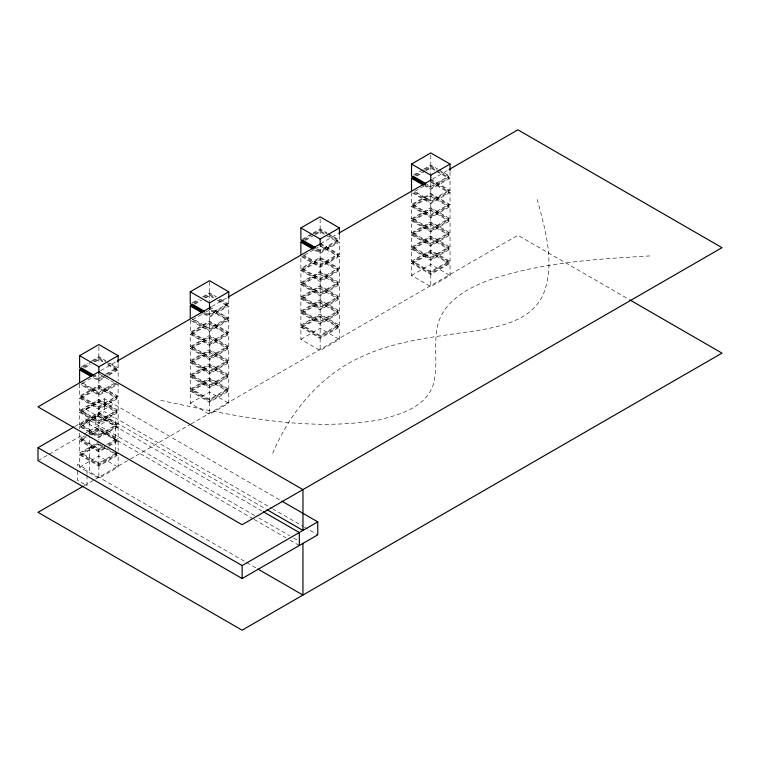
<?xml version="1.0" encoding="UTF-8"?>
<svg xmlns="http://www.w3.org/2000/svg" width="760" height="760" viewBox="0 0 760 760"><rect width="100%" height="100%" fill="white"/><g stroke="black" fill="none" stroke-linecap="round" stroke-linejoin="round"><path stroke-width="0.57" stroke-dasharray="3.8 2.85" d="M272.678 453.378C290.149 411.616 321.176 374.3 363.27 355.946C399.342 339.606 439.261 336.414 477.897 330.448C501.961 326.363 530.328 319.903 542.488 296.201C555.987 265.231 545.509 230.46 537.253 199.538M81.643 366.671L87.723 363.156M91.779 360.81L98.876 356.716L105.972 360.81M192.28 302.793L198.36 299.278M202.416 296.941L209.513 292.837L216.609 296.941M301.901 239.505L312.037 233.652M313.053 233.064L320.15 228.969L327.247 233.064M413.544 175.047L422.674 169.774M423.69 169.185L430.787 165.091L437.883 169.185M83.125 366.7L91.988 361.589M92.967 361.019L98.876 357.608L105.773 361.589M193.762 302.822L199.671 299.411M203.604 297.141L209.513 293.731L215.422 297.141M303.411 239.523L312.274 234.403M313.253 233.833L320.15 229.852L327.037 233.833M415.026 175.075L420.935 171.665M424.878 169.394L430.787 165.984L436.696 169.394M83.666 367.526L89.756 364.012M93.812 361.665L98.876 358.739L103.949 361.665M194.303 303.648L200.393 300.133M204.44 297.797L209.513 294.87L214.586 297.797M304.94 239.77L311.02 236.265M315.077 233.918L320.15 230.993L325.213 233.918M415.577 175.902L424.697 170.63M425.714 170.041L430.787 167.114L435.851 170.041M85.091 367.593L91.001 364.183M94.943 361.902L98.876 359.632L102.819 361.902M194.74 304.285L201.637 300.305M205.57 298.034L209.513 295.754L213.456 298.034M305.377 240.407L314.241 235.296M315.229 234.726L320.15 231.885L325.071 234.726M417.002 175.968L424.878 171.418M425.866 170.848L430.787 168.007L435.708 170.848M100.681 370.69L116.099 361.788M211.669 306.613L227.164 297.663M320.587 243.722L338.058 233.643M432.335 179.218L448.01 170.155M82.137 383.477L95.921 375.516M201.637 314.488L191.786 320.169L209.513 330.401L227.24 320.169L227.24 318.145L209.513 307.914M205.57 312.217L209.513 309.938L227.24 320.169M304.399 255.16L315.229 248.909M316.207 248.34L318.183 247.199M423.89 186.171L413.06 192.423L430.787 202.654L448.505 192.423L448.505 190.399L430.787 180.167M101.83 376.361L98.876 378.072L94.943 375.791M105.773 374.091L116.603 367.84L116.603 369.863L108.727 374.414M204.592 313.376L209.513 316.217L227.24 305.985L227.24 303.962L209.513 314.194L205.57 311.923M316.207 250.069L320.15 252.348L337.867 242.117L337.867 240.084L320.15 250.315L316.207 248.045M424.878 185.06L430.787 188.47L448.505 178.239L448.505 176.215L430.787 186.447L426.844 184.167M105.972 374.86L98.876 378.955L94.819 376.618M106.989 374.281L118.142 367.84L118.142 363.413M228.779 299.544L228.779 303.962L209.513 315.087L205.457 312.74M339.416 235.666L339.416 240.084L320.15 251.208L316.094 248.872M450.043 171.788L450.043 176.215L430.787 187.331L426.73 184.993M104.785 376.684L98.876 380.095L93.955 377.255M108.005 375.715L98.876 380.988L91.779 376.884M109.012 375.136L118.142 369.863L118.142 380.912M192.28 319.314L209.513 329.27L228.779 318.145L228.779 305.985L209.513 317.11L203.433 313.595M302.917 255.445L320.15 265.392L339.416 254.267L339.416 242.117L320.15 253.232L314.07 249.726M414.561 192.147L430.787 201.514L450.043 190.399L450.043 178.239L430.787 189.364L424.697 185.848M79.61 384.047L79.61 396.207L98.876 385.082L118.142 396.207L118.142 384.047L98.876 395.171L80.627 384.636M190.247 320.169L190.247 332.329L209.513 321.204L228.779 332.329L228.779 320.169L209.513 309.054L209.513 401.318L191.786 391.087L191.786 389.053L209.513 378.822L227.24 389.053L227.24 391.087L209.513 401.318M339.416 256.3L320.15 267.416L300.884 256.3L300.884 268.451L320.15 257.336L339.416 268.451L339.416 256.3L320.15 245.176L320.15 337.44L337.867 327.209L337.867 325.185L320.15 314.953L302.423 325.185L302.423 327.209L320.15 337.44M411.521 192.423L411.521 204.582L430.787 193.458L450.043 204.582L450.043 192.423L430.787 181.298L430.787 273.562L448.505 263.33L448.505 261.307L430.787 251.076L413.06 261.307L413.06 263.33L430.787 273.562M81.159 396.207L98.876 385.976L116.603 396.207L116.603 398.231L98.876 408.462L81.159 398.231L81.159 396.207L98.876 406.438L116.603 396.207M191.786 332.329L209.513 322.097L227.24 332.329L227.24 334.352L209.513 344.584L191.786 334.352L191.786 332.329L209.513 342.56L227.24 332.329M302.423 268.451L320.15 258.219L337.867 268.451L337.867 270.474L320.15 280.716L302.423 270.474L302.423 268.451L320.15 278.683L337.867 268.451M413.06 204.582L430.787 194.351L448.505 204.582L448.505 206.606L430.787 216.837L413.06 206.606L413.06 204.582L430.787 214.814L448.505 204.582M79.61 398.231L98.876 387.106L118.142 398.231L118.142 410.381L98.876 421.505L79.61 410.381L79.61 398.231L98.876 409.355L118.142 398.231M190.247 334.352L209.513 323.228L228.779 334.352L228.779 346.512L209.513 357.627L190.247 346.512L190.247 334.352L209.513 345.477L228.779 334.352M300.884 270.474L320.15 259.359L339.416 270.474L339.416 282.635L320.15 293.759L300.884 282.635L300.884 270.474L320.15 281.599L339.416 270.474M411.521 206.606L430.787 195.482L450.043 206.606L450.043 218.756L430.787 229.881L411.521 218.756L411.521 206.606L430.787 217.73L450.043 206.606M81.159 398.231L98.876 387.999L116.603 398.231M191.786 334.352L209.513 324.121L227.24 334.352M302.423 270.474L320.15 260.243L337.867 270.474M413.06 206.606L430.787 196.375L448.505 206.606M114.627 383.154L98.876 392.255L82.137 382.584M227.24 318.145L209.513 328.377L193.762 319.285M302.423 256.3L320.15 266.532L337.867 256.3L337.867 254.267L320.15 264.499L304.399 255.407M448.505 190.399L430.787 200.63L415.026 191.53M117.126 382.603L98.876 393.138L81.643 383.192M116.603 384.047L98.876 394.278L81.159 384.047M228.779 320.169L209.513 331.293L191.263 320.758M450.043 192.423L430.787 203.547L412.537 193.011M79.61 410.381L98.876 399.266L118.142 410.381M190.247 346.512L209.513 335.388L228.779 346.512M300.884 282.635L320.15 271.51L339.416 282.635M411.521 218.756L430.787 207.641L450.043 218.756M81.159 410.381L98.876 400.149L116.603 410.381L116.603 412.414L98.876 422.645L81.159 412.414L81.159 410.381L98.876 420.622L116.603 410.381M191.786 346.512L209.513 336.281L227.24 346.512L227.24 348.536L209.513 358.767L191.786 348.536L191.786 346.512L209.513 356.744L227.24 346.512M302.423 282.635L320.15 272.403L337.867 282.635L337.867 284.658L320.15 294.889L302.423 284.658L302.423 282.635L320.15 292.866L337.867 282.635M413.06 218.756L430.787 208.525L448.505 218.756L448.505 220.789L430.787 231.021L413.06 220.789L413.06 218.756L430.787 228.988L448.505 218.756M79.61 412.414L98.876 401.29L118.142 412.414L118.142 424.565L98.876 435.689L79.61 424.565L79.61 412.414L98.876 423.529L118.142 412.414M190.247 348.536L209.513 337.411L228.779 348.536L228.779 360.696L209.513 371.811L190.247 360.696L190.247 348.536L209.513 359.66L228.779 348.536M300.884 284.658L320.15 273.543L339.416 284.658L339.416 296.818L320.15 307.942L300.884 296.818L300.884 284.658L320.15 295.783L339.416 284.658M411.521 220.789L430.787 209.665L450.043 220.789L450.043 232.94L430.787 244.065L411.521 232.94L411.521 220.789L430.787 231.905L450.043 220.789M253.156 518.871L85.947 422.332L85.947 409.365L104.414 398.696L280.839 500.555M81.159 412.414L98.876 402.183L116.603 412.414M191.786 348.536L209.513 338.305L227.24 348.536M302.423 284.658L320.15 274.426L337.867 284.658M413.06 220.789L430.787 210.558L448.505 220.789M118.142 396.207L98.876 407.322L79.61 396.207M228.779 332.329L209.513 343.453L190.247 332.329M339.416 268.451L320.15 279.576L300.884 268.451M450.043 204.582L430.787 215.697L411.521 204.582M74.755 426.483L113.648 404.026M79.61 424.565L98.876 413.449L118.142 424.565M190.247 360.696L209.513 349.572L228.779 360.696M300.884 296.818L320.15 285.694L339.416 296.818M411.521 232.94L430.787 221.825L450.043 232.94M81.159 424.565L98.876 414.333L116.603 424.565L116.603 426.597L98.876 436.829L81.159 426.597L81.159 424.565L98.876 434.796L116.603 424.565M191.786 360.696L209.513 350.464L227.24 360.696L227.24 362.719L209.513 372.951L191.786 362.719L191.786 360.696L209.513 370.927L227.24 360.696M302.423 296.818L320.15 286.587L337.867 296.818L337.867 298.841L320.15 309.073L302.423 298.841L302.423 296.818L320.15 307.049L337.867 296.818M413.06 232.94L430.787 222.708L448.505 232.94L448.505 234.973L430.787 245.204L413.06 234.973L413.06 232.94L430.787 243.171L448.505 232.94M85.947 422.332L104.414 411.663L271.605 508.193M79.61 428.801L79.61 426.597L98.876 415.473L118.142 426.597L118.142 438.748L106.989 445.189M190.247 362.719L209.513 351.595L228.779 362.719L228.779 374.88L209.513 385.994L190.247 374.88L190.247 362.719L209.513 373.844L228.779 362.719M300.884 298.841L320.15 287.726L339.416 298.841L339.416 311.001L320.15 322.126L300.884 311.001L300.884 298.841L320.15 309.966L339.416 298.841M411.521 234.973L430.787 223.848L450.043 234.973L450.043 247.123L430.787 258.248L411.521 247.123L411.521 234.973L430.787 246.088L450.043 234.973M81.159 426.597L98.876 416.366L116.603 426.597M191.786 362.719L209.513 352.488L227.24 362.719M302.423 298.841L320.15 288.61L337.867 298.841M413.06 234.973L430.787 224.741L448.505 234.973M38 460.674L48.212 454.784M49.229 454.195L82.925 434.739M83.951 434.15L113.648 417.002M79.61 433.228L79.61 438.748L84.683 435.822M88.739 433.485L98.876 427.633L118.142 438.748M190.247 374.88L209.513 363.755L228.779 374.88M300.884 311.001L320.15 299.877L339.416 311.001M411.521 247.123L430.787 236.008L450.043 247.123M104.785 447.602L98.876 451.012L81.159 440.781L81.159 438.748L88.046 434.767M89.034 434.207L98.876 428.516L116.603 438.748L116.603 440.781L108.727 445.322M191.786 374.88L209.513 364.648L227.24 374.88L227.24 376.903L209.513 387.134L191.786 376.903L191.786 374.88L209.513 385.111L227.24 374.88M302.423 311.001L320.15 300.77L337.867 311.001L337.867 313.025L320.15 323.256L302.423 313.025L302.423 311.001L320.15 321.233L337.867 311.001M413.06 247.123L430.787 236.892L448.505 247.123L448.505 249.156L430.787 259.388L413.06 249.156L413.06 247.123L430.787 257.355L448.505 247.123M118.142 452.931L98.876 464.056L79.61 452.931L79.61 440.781L88.739 435.508M89.756 434.919L98.876 429.656L118.142 440.781L118.142 450.727M190.247 376.903L209.513 365.778L228.779 376.903L228.779 389.053L209.513 400.178L190.247 389.053L190.247 376.903L209.513 388.027L228.779 376.903M300.884 313.025L320.15 301.901L339.416 313.025L339.416 325.185L320.15 336.309L300.884 325.185L300.884 313.025L320.15 324.149L339.416 313.025M411.521 249.156L430.787 238.032L450.043 249.156L450.043 261.307L430.787 272.431L411.521 261.307L411.521 249.156L430.787 260.272L450.043 249.156M81.159 440.781L87.058 437.37M91.001 435.09L98.876 430.54L116.603 440.781M191.786 376.903L209.513 366.671L227.24 376.903M302.423 313.025L320.15 302.793L337.867 313.025M413.06 249.156L430.787 238.916L448.505 249.156M118.142 426.597L98.876 437.712L79.61 426.597M79.61 452.931L98.876 441.807M190.247 389.053L209.513 377.938L228.779 389.053M300.884 325.185L320.15 314.06L339.416 325.185M411.521 261.307L430.787 250.183L450.043 261.307M116.603 452.931L116.603 454.955L98.876 465.186L81.159 454.955L81.159 452.931L98.876 442.7M79.61 454.955L98.876 466.079L118.142 454.955L118.142 467.115L98.876 478.24L79.61 467.115L79.61 454.955L98.876 443.84L98.876 465.186M190.247 391.087L209.513 379.962L228.779 391.087L228.779 403.237L209.513 414.361L190.247 403.237L190.247 391.087L209.513 402.202L228.779 391.087M300.884 327.209L320.15 316.084L339.416 327.209L339.416 339.368L320.15 350.483L300.884 339.368L300.884 327.209L320.15 338.333L339.416 327.209M411.521 263.33L430.787 252.215L450.043 263.33L450.043 275.49L430.787 286.615L411.521 275.49L411.521 263.33L430.787 274.455L450.043 263.33M81.159 454.955L98.876 444.724L116.603 454.955M191.786 391.087L209.513 380.855L227.24 391.087M302.423 327.209L320.15 316.977L337.867 327.209M413.06 263.33L430.787 253.099L448.505 263.33M102.819 446.709L98.876 448.979L81.159 438.748M106.751 444.438L116.603 438.748M105.972 445.778L98.876 449.873L79.61 438.748M104.956 448.39L98.876 451.896L79.61 440.781M109.012 446.044L118.142 440.781M79.61 467.115L98.876 455.99L118.142 467.115M190.247 403.237L209.513 392.122L228.779 403.237M300.884 339.368L320.15 328.244L339.416 339.368M411.521 275.49L430.787 264.366L450.043 275.49M115.615 453.501L98.876 463.163L81.159 452.931M227.24 389.053L209.513 399.294L191.786 389.053M337.867 325.185L320.15 335.416L302.423 325.185M448.505 261.307L430.787 271.538L413.06 261.307M84.246 485.649L94.515 479.712M95.541 479.123L129.457 459.543M130.482 458.945L190.085 424.536M191.111 423.947L517.892 235.277L628.663 299.231M649.819 255.93C595.545 259.131 540.189 262.438 488.395 280.345C468.587 287.983 447.137 299.307 439.175 320.349C431.936 341.468 439.394 364.401 432.924 385.662C424.878 407.769 399 414.969 378.433 420.023C305.567 432.421 231.638 415.34 160.502 400.33M438.89 169.774L450.043 176.215M440.629 171.665L448.505 176.215M436.867 170.63L450.043 178.239M436.696 171.418L448.505 178.239M430.787 179.274L450.043 190.399M430.787 182.191L448.505 192.423M328.263 233.652L339.416 240.084M328.026 234.403L337.867 240.084M329.27 236.265L339.416 242.117M326.059 235.296L337.867 242.117M320.15 243.152L339.416 254.267M320.15 244.036L337.867 254.267M320.15 246.069L337.867 256.3M220.666 299.278L228.779 303.962M219.355 299.411L227.24 303.962M218.642 300.133L228.779 305.985M217.388 300.305L227.24 305.985M209.513 307.021L228.779 318.145M110.029 363.156L118.142 367.84M106.751 362.149L116.603 367.84M108.005 364.012L118.142 369.863M107.739 364.752L116.603 369.863M99.864 374.385L109.706 380.066M110.694 380.637L113.648 382.337M272.631 508.782L303.401 526.547M304.427 527.145L317.765 534.841M98.828 412.585L266.048 509.124M85.947 409.365L262.39 511.233M254.733 515.565L89.594 420.223L89.594 435.49M258.837 517.931L289.608 535.695M293.712 538.07L297.815 540.436M254.163 519.45L285.988 537.823M290.063 540.17L299.326 545.519M99.892 444.419L102.932 446.177M106.989 448.523L116.109 453.786M255.759 567.825L89.594 471.894L89.594 436.658M430.787 155.144L430.787 165.091M430.787 165.984L430.787 173.745M430.787 274.455L430.787 286.615M320.15 219.023L320.15 228.969M320.15 229.852L320.15 236.521M320.15 338.333L320.15 350.483M209.513 281.789L209.513 292.837M209.513 293.731L209.513 301.501M209.513 402.202L209.513 414.361M115.444 420.745L115.444 449.635M115.444 450.784L115.444 456.57M104.414 398.696L104.414 411.663M98.876 346.769L98.876 356.716M98.876 357.608L98.876 364.268M98.876 372.923L98.876 439.926M98.876 466.079L98.876 478.24M95.18 414.694L95.18 427.661M87.01 474.202L87.01 469.594L77.71 464.227L77.71 468.825M87.01 475.351L87.01 485.716L77.71 480.349L77.71 469.984"/><path stroke-width="1.14" d="M93.812 376.029L79.61 367.84L79.61 355.68L98.876 344.555L118.142 355.68L118.142 362.311M204.44 312.16L190.247 303.962L190.247 291.802L209.513 280.687L228.779 291.802L228.779 298.433M315.077 248.282L300.884 240.084L300.884 227.934L320.15 216.809L339.416 227.934L339.416 234.564M425.714 184.405L411.521 176.215L411.521 164.055L430.787 152.931L450.043 164.055L450.043 170.686M79.61 382.023L79.61 369.863L81.643 368.695M190.247 318.145L190.247 305.985L192.28 304.817M300.884 254.267L300.884 242.117L302.917 240.939M411.521 190.399L411.521 178.239L413.544 177.07M79.61 355.68L98.876 366.805L118.142 355.68M190.247 291.802L209.513 302.926L228.779 291.802M300.884 227.934L320.15 239.048L339.416 227.934M411.521 164.055L430.787 175.18L450.043 164.055M98.629 371.877L38 406.875L242.107 524.723L722 247.655L517.892 129.817L449.046 169.566M117.126 361.199L210.757 307.135M228.105 297.122L320.52 243.77M338.979 233.111L430.54 180.243M281.865 501.144L317.765 521.873L317.765 534.841L242.136 578.531L38 460.674L38 447.706L73.739 427.072M83.21 486.238L38 512.344L242.107 630.183L722 353.124L629.688 299.829M242.136 578.531L242.136 565.563L317.765 521.873M425.866 183.607L413.06 176.215L413.06 178.239L423.89 184.49M411.521 178.239L423.69 185.259M315.229 247.475L302.423 240.084L302.423 242.117L313.253 248.368M300.884 242.117L313.053 249.137M204.592 311.353L191.786 303.962L191.786 305.985L202.625 312.246M190.247 305.985L202.416 313.015M98.828 371.754L302.974 489.62L302.974 530.442L267.064 509.713M93.955 375.231L81.159 367.84L81.159 369.863L91.988 376.115M79.61 369.863L90.763 376.305M263.387 511.803L299.326 532.551M257.811 569.003L302.945 595.061L302.945 543.4M38 447.706L242.136 565.563M430.787 175.18L430.787 181.811M320.15 239.048L320.15 245.679M299.288 532.532L299.326 545.519M209.513 302.926L209.513 309.558M98.876 366.805L98.876 373.435"/></g></svg>
